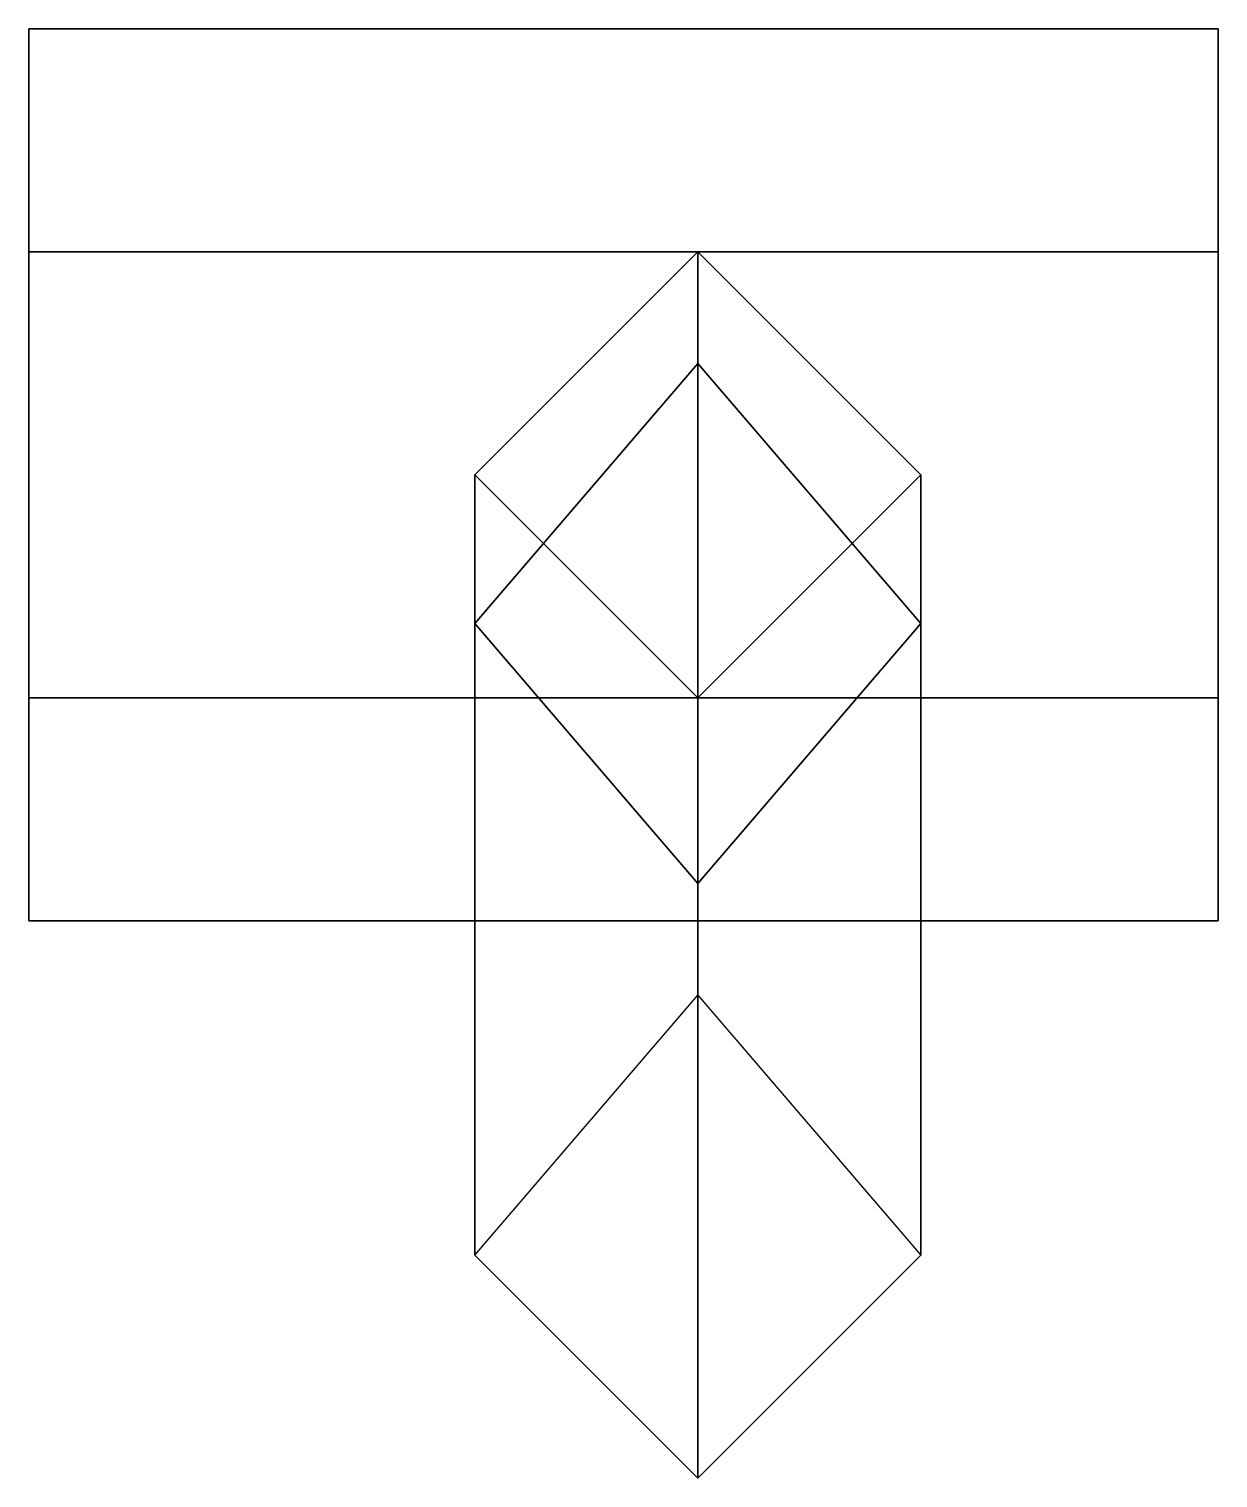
# Model space of a CAD drawing. Extents: x -2.02 to 2.02, y -0.06 to 0.33.
# Drawn here: x -2.02 to -1.7, y -0.06 to 0.33 of the extents above.
import ezdxf

# ---------------------------------------------------------------- set-up
doc = ezdxf.new("R2010")
doc.units = 0
doc.layers.add('SHASSIS', color=3, linetype='CONTINUOUS')

msp = doc.modelspace()

# ---------------------------------------------------------------- linework, layer by layer
at = {"layer": 'SHASSIS'}
for points in [[(-2.02, 0.09, -1.21), (-2.02, 0.33, -1.21), (-2.02, 0.27, -1.31392), (-2.02, 0.15, -1.31392)], [(-2.02, 0.15, -1.10608), (-2.02, 0.27, -1.10608), (-2.02, 0.33, -1.21), (-2.02, 0.09, -1.21)], [(-1.7, 0.33, -1.21), (-1.7, 0.27, -1.31392), (-2.02, 0.27, -1.31392), (-2.02, 0.33, -1.21)], [(-1.7, 0.27, -1.10608), (-1.7, 0.33, -1.21), (-2.02, 0.33, -1.21), (-2.02, 0.27, -1.10608)], [(-1.7, 0.15, -1.31392), (-1.7, 0.27, -1.31392), (-1.7, 0.33, -1.21), (-1.7, 0.09, -1.21)], [(-1.7, 0.09, -1.21), (-1.7, 0.33, -1.21), (-1.7, 0.27, -1.10608), (-1.7, 0.15, -1.10608)], [(-1.7, 0.27, -1.31392), (-1.7, 0.15, -1.31392), (-2.02, 0.15, -1.31392), (-2.02, 0.27, -1.31392)], [(-1.7, 0.15, -1.10608), (-1.7, 0.27, -1.10608), (-2.02, 0.27, -1.10608), (-2.02, 0.15, -1.10608)], [(-1.84, 0.27, -1.11), (-1.9, 0.21, -1.11), (-1.9, 0.17, -0.8), (-1.84, 0.24, -0.8)], [(-1.78, 0.21, -1.11), (-1.84, 0.27, -1.11), (-1.84, 0.24, -0.8), (-1.78, 0.17, -0.8)], [(-1.84, 0.24, -0.8), (-1.9, 0.17, -0.8), (-1.9, 0), (-1.84, 0.07)], [(-1.78, 0.17, -0.8), (-1.84, 0.24, -0.8), (-1.84, 0.07), (-1.78, 0)], [(-1.9, 0.21, -1.11), (-1.84, 0.15, -1.11), (-1.84, 0.1, -0.8), (-1.9, 0.17, -0.8)], [(-1.84, 0.15, -1.11), (-1.78, 0.21, -1.11), (-1.78, 0.17, -0.8), (-1.84, 0.1, -0.8)], [(-1.9, 0.17, -0.8), (-1.84, 0.1, -0.8), (-1.84, -0.06), (-1.9, 0)], [(-1.84, 0.1, -0.8), (-1.78, 0.17, -0.8), (-1.78, 0), (-1.84, -0.06)], [(-1.7, 0.15, -1.31392), (-1.7, 0.09, -1.21), (-2.02, 0.09, -1.21), (-2.02, 0.15, -1.31392)], [(-1.7, 0.09, -1.21), (-1.7, 0.15, -1.10608), (-2.02, 0.15, -1.10608), (-2.02, 0.09, -1.21)]]:
    msp.add_3dface(points, dxfattribs=at)

doc.saveas('drawing.dxf')
